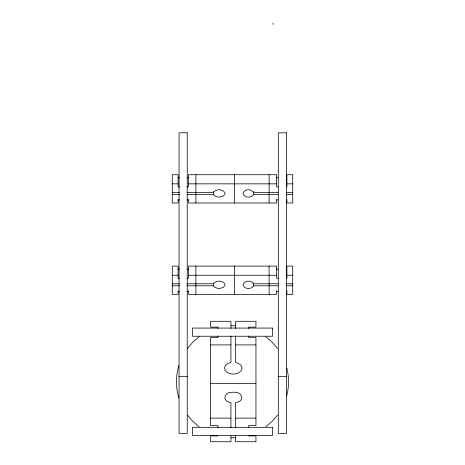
<?xml version="1.0" encoding="UTF-8"?>
<svg xmlns="http://www.w3.org/2000/svg" width="465" height="465" viewBox="0 0 465 465"><rect width="100%" height="100%" fill="white"/><g stroke="black" fill="none" stroke-linecap="round" stroke-linejoin="round"><path stroke-width="0.7" d="M286.858 395.395C289.085 386.496 289.085 377.063 286.858 368.164M178.874 365.513C175.671 376.051 175.671 387.514 178.874 398.052M253.477 191.563C255.337 197.689 245.026 199.055 243.282 194.079A14.363 6.068 0 0 1 243.282 192.743C244.834 188.79 251.577 188.703 253.477 192.411L277.989 192.411M253.477 282.947C255.337 289.073 245.026 290.439 243.282 285.464A14.363 6.068 0 0 1 243.282 284.127C244.834 280.18 251.577 280.087 253.477 283.795L277.989 283.795M187.488 348.401L192.876 342.153L199.119 336.77M277.512 415.164L272.124 421.406L265.881 426.794M231.134 325.773L235.238 325.808M235.238 437.751L231.134 437.786M178.118 177.787L179.484 177.787M187.011 177.787L188.383 177.787M276.617 177.787L277.989 177.787M172.265 183.844L178.118 183.844M188.383 183.844L276.617 183.844M286.882 183.844L292.735 183.844M179.484 186.907L178.118 186.907L178.118 174.724L172.265 174.724L172.265 202.984L178.118 202.984L178.118 199.473M187.011 186.907L188.383 186.907L188.383 174.724L276.617 174.724L276.617 186.907L277.989 186.907M172.265 192.411L179.484 192.411M187.011 192.411L213.458 192.411L215.26 190.638L218.259 189.772A4.011 1.697 0 0 1 219.66 189.749L223.293 190.813L224.921 192.743A12.793 5.406 0 0 1 224.921 194.079L223.293 196.015L219.66 197.079A4.011 1.697 0 0 1 218.259 197.05L215.65 196.381L214.016 195.236L213.458 194.411L213.458 191.563M286.882 192.411L292.735 192.411M172.265 194.411L179.484 194.411M187.011 194.411L213.458 194.411M253.477 194.411L277.989 194.411M286.882 194.411L292.735 194.411M178.118 199.921L179.484 199.921M187.011 199.921L188.383 199.921M276.617 199.921L277.989 199.921M178.118 269.171L179.484 269.171M187.011 269.171L188.383 269.171M276.617 269.171L277.989 269.171M172.265 275.228L178.118 275.228M188.383 275.228L276.617 275.228M286.882 275.228L292.735 275.228M179.484 278.291L178.118 278.291L178.118 266.108L172.265 266.108L172.265 294.368L178.118 294.368L178.118 290.858M187.011 278.291L188.383 278.291L188.383 266.108L276.617 266.108L276.617 278.291L277.989 278.291M172.265 283.795L179.484 283.795M187.011 283.795L213.458 283.795L215.26 282.023L218.259 281.156A4.011 1.697 0 0 1 219.66 281.133L223.293 282.197L224.921 284.127A12.793 5.406 0 0 1 224.921 285.464L223.293 287.399L219.66 288.463A4.011 1.697 0 0 1 218.259 288.434L215.65 287.765L214.016 286.62L213.458 285.795L213.458 283.516M286.882 283.795L292.735 283.795M172.265 285.795L179.484 285.795M187.011 285.795L213.458 285.795M253.477 285.795L277.989 285.795M286.882 285.795L292.735 285.795M178.118 291.305L179.484 291.305M187.011 291.305L188.383 291.305M276.617 291.305L277.989 291.305M210.657 344.914L230.936 344.914M235.662 344.914L255.942 344.914M179.054 376.592L187.238 376.592M278.297 376.592L286.475 376.592M210.657 383.602L255.942 383.602M210.657 418.122L230.936 418.122M235.662 418.122L255.942 418.122M217.905 435.897L210.657 435.897L210.657 441.75L230.936 441.75L230.936 435.897M248.699 435.897L255.942 435.897L255.942 441.75L235.662 441.75L235.662 435.897M265.881 336.77L272.124 342.153L277.512 348.401M199.119 426.794L192.876 421.406L187.488 415.164M286.882 186.907L286.882 174.724L292.735 174.724L292.735 202.984L286.882 202.984L286.882 199.473M286.882 278.291L286.882 266.108L292.735 266.108L292.735 294.368L286.882 294.368L286.882 290.858M276.617 199.473L276.617 202.984L188.383 202.984L188.383 199.473M276.617 290.858L276.617 294.368L188.383 294.368L188.383 290.858M272.967 23.262L272.967 24.372M269.107 174.724L269.107 202.984M269.107 266.108L269.107 294.368M248.699 328.499L248.699 327.133L255.942 327.133L255.942 321.28L235.662 321.28L235.662 328.499M248.699 336.032L248.699 337.398L255.942 337.398L255.942 425.632L248.699 425.632L248.699 427.69M235.662 336.032L235.662 362.479C238.295 362.979 241.207 364.484 241.91 367.274A4.011 4.011 0 0 1 241.969 368.675C241.393 371.936 237.871 373.569 234.883 373.936A12.793 12.793 0 0 1 231.715 373.936C228.734 373.569 225.205 371.936 224.63 368.675A4.011 4.011 0 0 1 224.688 367.274C225.391 364.484 228.309 362.979 230.936 362.479L230.936 336.032M235.662 427.69L235.662 402.492C244.323 401.981 243.288 392.152 234.883 392.297A14.363 14.363 0 0 0 231.715 392.297C223.31 392.152 222.276 401.981 230.936 402.492L230.936 427.69M234.587 174.724L234.587 202.984M234.587 266.108L234.587 294.368M230.936 328.499L230.936 321.28L210.657 321.28L210.657 327.133L217.905 327.133L217.905 328.499M217.905 336.032L217.905 337.398L210.657 337.398L210.657 425.632L217.905 425.632L217.905 427.69M195.893 174.724L195.893 202.984M195.893 266.108L195.893 294.368M187.238 132.804L179.054 132.804L179.054 433.461L187.238 433.45L187.238 132.804M286.475 132.804L278.297 132.804L278.297 433.461L286.475 433.45L286.475 132.804M272.49 328.069L192.51 328.069L192.51 336.253L272.49 336.253L272.49 328.069M272.49 427.312L192.51 427.312L192.51 435.496L272.49 435.496L272.49 427.312"/></g></svg>
